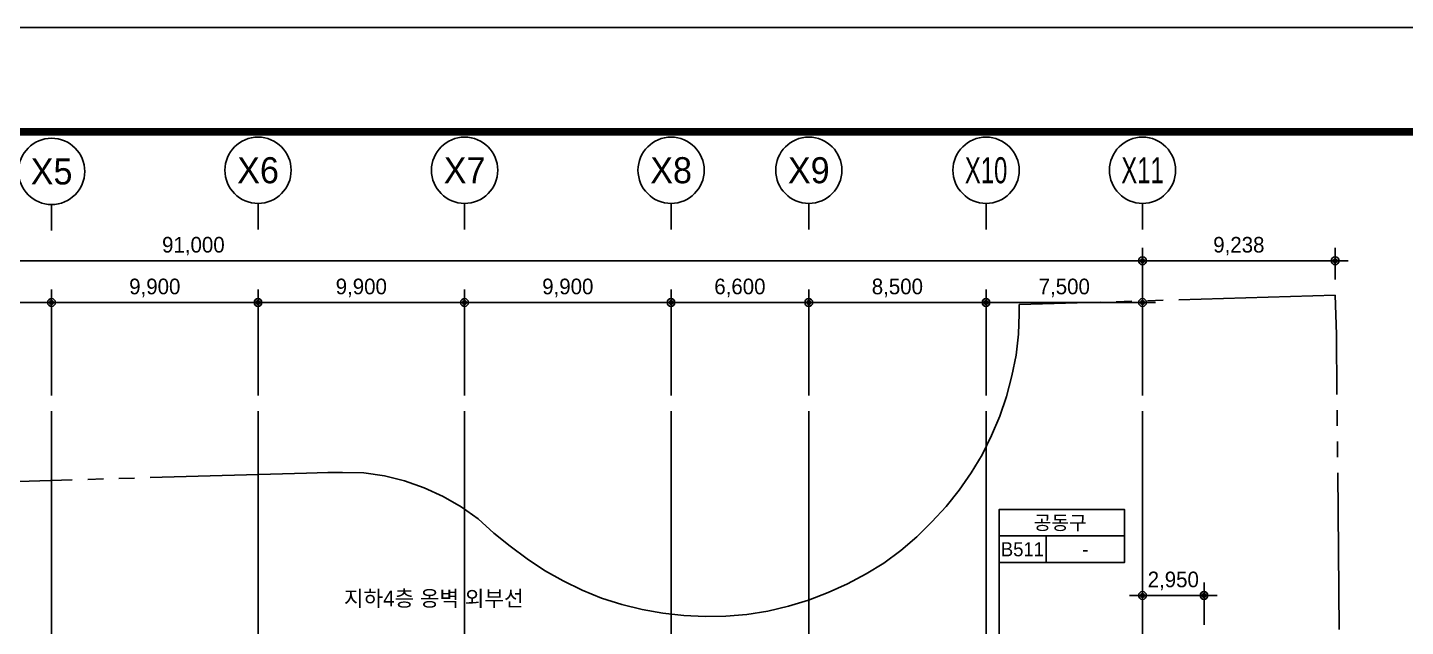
# Model space of a CAD drawing. Header units: metres. Extents: x 630750 to 860239, y 578133 to 726633.
# Drawn here: x 717054 to 783110, y 697936 to 726633 of the extents above; entities that cross this region are included whole.
import ezdxf
from ezdxf.enums import TextEntityAlignment as Align

# ---------------------------------------------------------------- set-up
doc = ezdxf.new("R2010")
doc.units = ezdxf.units.M
doc.header["$LTSCALE"] = 300
doc.linetypes.add('SITE$0$ACAD$0$DASHED', pattern=[19.05, 12.7, -6.35])
doc.linetypes.add('SITE$0$PROPERTY', pattern=[37.5, 25, -2.5, 2.5, -2.5, 2.5, -2.5])
doc.layers.get('Defpoints').update_dxf_attribs({"color": 8})
for name, color, linetype in [('001dmp-FORM', 7, 'Continuous'), ('A-CEN-1', 1, 'Continuous'), ('A-DIM', 7, 'Continuous'), ('A-GRID-DIMS', 14, 'Continuous'), ('A-ROM', 7, 'Continuous'), ('A-TXT-S', 3, 'Continuous'), ('DIM', 7, 'Continuous'), ('SITE$0$C-PROP', 72, 'SITE$0$ACAD$0$DASHED')]:
    doc.layers.add(name, color=color, linetype=linetype)
doc.styles.add('TEXT(돋음)', font='')
doc.styles.add('돋움', font='')
doc.styles.get('TEXT(돋음)').set_extended_font_data('Dotum')
doc.styles.get('돋움').set_extended_font_data('Dotum')
doc.dimstyles.new('DIM250', dxfattribs={"dimscale": 250, "dimtxt": 3, "dimasz": 1, "dimexe": 2, "dimexo": 3, "dimgap": 1, "dimtad": 1, "dimdec": 0, "dimzin": 0, "dimdsep": 46, "dimlunit": 6, "dimtxsty": 'TEXT(돋음)', "dimblk": 'Z_DOT', "dimcen": 2.5, "dimdle": 2, "dimclrd": 256, "dimclre": 256, "dimclrt": 3, "dimadec": 0, "dimazin": 0, "dimtfac": 1, "dimtdec": 0, "dimtix": 1, "dimtmove": 2, "dimatfit": 3, "dimldrblk": 'Z_DOT', "dimfxl": 1, "dimtolj": 1, "dimtzin": 0, "dimarcsym": 0})

# ---------------------------------------------------------------- blocks, each defined once
blk = doc.blocks.new('*U24')
blk.add_line((0, 5), (0, 0))
blk.add_circle((0, 11.35), 6.35)
at = {"color": 3, "style": '돋움'}
blk.add_attdef('NO', text='', height=5, dxfattribs=at).set_placement((0, 11.35), align=Align.MIDDLE_CENTER)
blk = doc.blocks.new('Z_DOT')
at = {"layer": 'DIM', "color": 7}
for p, q in [((-2.5, 0), (2.5, 0)), ((0, -2.5), (0, 2.5))]:
    blk.add_line(p, q, dxfattribs=at)
for radius in [0.75, 0.375]:
    blk.add_circle((0, 0), radius, dxfattribs=at)
blk = doc.blocks.new('*D83')
at = {"layer": 'A-DIM', "lineweight": -2, "transparency": 16777216}
for p, q in [((728104, 709009), (728104, 713959)), ((728354, 713459), (737754, 713459)), ((738004, 709009), (738004, 713959))]:
    blk.add_line(p, q, dxfattribs=at)
at = {"layer": 'Defpoints', "color": 0, "transparency": 16777216}
for p in [(738004, 713459), (728104, 708259), (738004, 708259)]:
    blk.add_point(p, dxfattribs=at)
at = {"layer": 'A-DIM', "lineweight": -2, "transparency": 16777216, "xscale": 250, "yscale": 250, "zscale": 250, "rotation": 180}
blk.add_blockref('Z_DOT', (728104, 713459), dxfattribs=at)
at = {"layer": 'A-DIM', "lineweight": -2, "transparency": 16777216, "xscale": 250, "yscale": 250, "zscale": 250}
blk.add_blockref('Z_DOT', (738004, 713459), dxfattribs=at)
at = {"layer": 'A-DIM', "color": 3, "transparency": 16777216, "insert": (733054, 714157), "char_height": 750, "attachment_point": 5, "style": 'TEXT(돋음)'}
blk.add_mtext('\\A1;9,900', dxfattribs=at)
blk = doc.blocks.new('*D84')
at = {"layer": 'A-DIM', "lineweight": -2, "transparency": 16777216}
for p, q in [((747904, 709009), (747904, 713959)), ((748154, 713459), (754254, 713459)), ((754504, 709009), (754504, 713959))]:
    blk.add_line(p, q, dxfattribs=at)
at = {"layer": 'Defpoints', "color": 0, "transparency": 16777216}
for p in [(754504, 713459), (747904, 708259), (754504, 708259)]:
    blk.add_point(p, dxfattribs=at)
at = {"layer": 'A-DIM', "lineweight": -2, "transparency": 16777216, "xscale": 250, "yscale": 250, "zscale": 250, "rotation": 180}
blk.add_blockref('Z_DOT', (747904, 713459), dxfattribs=at)
at = {"layer": 'A-DIM', "lineweight": -2, "transparency": 16777216, "xscale": 250, "yscale": 250, "zscale": 250}
blk.add_blockref('Z_DOT', (754504, 713459), dxfattribs=at)
at = {"layer": 'A-DIM', "color": 3, "transparency": 16777216, "insert": (751204, 714157), "char_height": 750, "attachment_point": 5, "style": 'TEXT(돋음)'}
blk.add_mtext('\\A1;6,600', dxfattribs=at)
blk = doc.blocks.new('*D34')
at = {"layer": 'A-DIM', "lineweight": -2, "transparency": 16777216}
for p, q in [((679504, 709009), (679504, 715959)), ((679754, 715459), (770254, 715459)), ((770504, 709009), (770504, 715959))]:
    blk.add_line(p, q, dxfattribs=at)
at = {"layer": 'Defpoints', "color": 0, "transparency": 16777216}
for p in [(770504, 715459), (679504, 708259), (770504, 708259)]:
    blk.add_point(p, dxfattribs=at)
at = {"layer": 'A-DIM', "lineweight": -2, "transparency": 16777216, "xscale": 250, "yscale": 250, "zscale": 250, "rotation": 180}
blk.add_blockref('Z_DOT', (679504, 715459), dxfattribs=at)
at = {"layer": 'A-DIM', "lineweight": -2, "transparency": 16777216, "xscale": 250, "yscale": 250, "zscale": 250}
blk.add_blockref('Z_DOT', (770504, 715459), dxfattribs=at)
at = {"layer": 'A-DIM', "color": 3, "transparency": 16777216, "insert": (725004, 716157), "char_height": 750, "attachment_point": 5, "style": 'TEXT(돋음)'}
blk.add_mtext('\\A1;91,000', dxfattribs=at)
blk = doc.blocks.new('*D39')
at = {"layer": 'A-DIM', "lineweight": -2, "transparency": 16777216}
for p, q in [((708304, 709009), (708304, 713959)), ((708554, 713459), (717954, 713459)), ((718204, 709009), (718204, 713959))]:
    blk.add_line(p, q, dxfattribs=at)
at = {"layer": 'Defpoints', "color": 0, "transparency": 16777216}
for p in [(718204, 713459), (708304, 708259), (718204, 708259)]:
    blk.add_point(p, dxfattribs=at)
at = {"layer": 'A-DIM', "lineweight": -2, "transparency": 16777216, "xscale": 250, "yscale": 250, "zscale": 250, "rotation": 180}
blk.add_blockref('Z_DOT', (708304, 713459), dxfattribs=at)
at = {"layer": 'A-DIM', "lineweight": -2, "transparency": 16777216, "xscale": 250, "yscale": 250, "zscale": 250}
blk.add_blockref('Z_DOT', (718204, 713459), dxfattribs=at)
at = {"layer": 'A-DIM', "color": 3, "transparency": 16777216, "insert": (713254, 714157), "char_height": 750, "attachment_point": 5, "style": 'TEXT(돋음)'}
blk.add_mtext('\\A1;9,900', dxfattribs=at)
blk = doc.blocks.new('*D40')
at = {"layer": 'A-DIM', "lineweight": -2, "transparency": 16777216}
for p, q in [((718204, 709009), (718204, 713959)), ((718454, 713459), (727854, 713459)), ((728104, 709009), (728104, 713959))]:
    blk.add_line(p, q, dxfattribs=at)
at = {"layer": 'Defpoints', "color": 0, "transparency": 16777216}
for p in [(728104, 713459), (718204, 708259), (728104, 708259)]:
    blk.add_point(p, dxfattribs=at)
at = {"layer": 'A-DIM', "lineweight": -2, "transparency": 16777216, "xscale": 250, "yscale": 250, "zscale": 250, "rotation": 180}
blk.add_blockref('Z_DOT', (718204, 713459), dxfattribs=at)
at = {"layer": 'A-DIM', "lineweight": -2, "transparency": 16777216, "xscale": 250, "yscale": 250, "zscale": 250}
blk.add_blockref('Z_DOT', (728104, 713459), dxfattribs=at)
at = {"layer": 'A-DIM', "color": 3, "transparency": 16777216, "insert": (723154, 714157), "char_height": 750, "attachment_point": 5, "style": 'TEXT(돋음)'}
blk.add_mtext('\\A1;9,900', dxfattribs=at)
blk = doc.blocks.new('*D41')
at = {"layer": 'A-DIM', "lineweight": -2, "transparency": 16777216}
for p, q in [((754504, 709009), (754504, 713959)), ((754754, 713459), (762754, 713459)), ((763004, 709009), (763004, 713959))]:
    blk.add_line(p, q, dxfattribs=at)
at = {"layer": 'Defpoints', "color": 0, "transparency": 16777216}
for p in [(763004, 713459), (754504, 708259), (763004, 708259)]:
    blk.add_point(p, dxfattribs=at)
at = {"layer": 'A-DIM', "lineweight": -2, "transparency": 16777216, "xscale": 250, "yscale": 250, "zscale": 250, "rotation": 180}
blk.add_blockref('Z_DOT', (754504, 713459), dxfattribs=at)
at = {"layer": 'A-DIM', "lineweight": -2, "transparency": 16777216, "xscale": 250, "yscale": 250, "zscale": 250}
blk.add_blockref('Z_DOT', (763004, 713459), dxfattribs=at)
at = {"layer": 'A-DIM', "color": 3, "transparency": 16777216, "insert": (758754, 714157), "char_height": 750, "attachment_point": 5, "style": 'TEXT(돋음)'}
blk.add_mtext('\\A1;8,500', dxfattribs=at)
blk = doc.blocks.new('*D42')
at = {"layer": 'A-DIM', "lineweight": -2, "transparency": 16777216}
for p, q in [((738004, 709009), (738004, 713959)), ((738254, 713459), (747654, 713459)), ((747904, 709009), (747904, 713959))]:
    blk.add_line(p, q, dxfattribs=at)
at = {"layer": 'Defpoints', "color": 0, "transparency": 16777216}
for p in [(747904, 713459), (738004, 708259), (747904, 708259)]:
    blk.add_point(p, dxfattribs=at)
at = {"layer": 'A-DIM', "lineweight": -2, "transparency": 16777216, "xscale": 250, "yscale": 250, "zscale": 250, "rotation": 180}
blk.add_blockref('Z_DOT', (738004, 713459), dxfattribs=at)
at = {"layer": 'A-DIM', "lineweight": -2, "transparency": 16777216, "xscale": 250, "yscale": 250, "zscale": 250}
blk.add_blockref('Z_DOT', (747904, 713459), dxfattribs=at)
at = {"layer": 'A-DIM', "color": 3, "transparency": 16777216, "insert": (742954, 714157), "char_height": 750, "attachment_point": 5, "style": 'TEXT(돋음)'}
blk.add_mtext('\\A1;9,900', dxfattribs=at)
blk = doc.blocks.new('*D43')
at = {"layer": 'A-DIM', "lineweight": -2, "transparency": 16777216}
for p, q in [((763004, 709009), (763004, 713959)), ((763254, 713459), (770254, 713459)), ((770504, 709009), (770504, 713959))]:
    blk.add_line(p, q, dxfattribs=at)
at = {"layer": 'Defpoints', "color": 0, "transparency": 16777216}
for p in [(770504, 713459), (763004, 708259), (770504, 708259)]:
    blk.add_point(p, dxfattribs=at)
at = {"layer": 'A-DIM', "lineweight": -2, "transparency": 16777216, "xscale": 250, "yscale": 250, "zscale": 250, "rotation": 180}
blk.add_blockref('Z_DOT', (763004, 713459), dxfattribs=at)
at = {"layer": 'A-DIM', "lineweight": -2, "transparency": 16777216, "xscale": 250, "yscale": 250, "zscale": 250}
blk.add_blockref('Z_DOT', (770504, 713459), dxfattribs=at)
at = {"layer": 'A-DIM', "color": 3, "transparency": 16777216, "insert": (766754, 714157), "char_height": 750, "attachment_point": 5, "style": 'TEXT(돋음)'}
blk.add_mtext('\\A1;7,500', dxfattribs=at)
blk = doc.blocks.new('*D60')
at = {"layer": 'A-DIM', "lineweight": -2, "transparency": 16777216}
for p, q in [((770504, 709009), (770504, 715959)), ((779492, 715459), (770754, 715459)), ((779742, 714558), (779742, 715959))]:
    blk.add_line(p, q, dxfattribs=at)
at = {"layer": 'Defpoints', "color": 0, "transparency": 16777216}
for p in [(770504, 715459), (779742, 713808), (770504, 708259)]:
    blk.add_point(p, dxfattribs=at)
at = {"layer": 'A-DIM', "lineweight": -2, "transparency": 16777216, "xscale": 250, "yscale": 250, "zscale": 250, "rotation": 180}
blk.add_blockref('Z_DOT', (770504, 715459), dxfattribs=at)
at = {"layer": 'A-DIM', "lineweight": -2, "transparency": 16777216, "xscale": 250, "yscale": 250, "zscale": 250}
blk.add_blockref('Z_DOT', (779742, 715459), dxfattribs=at)
at = {"layer": 'A-DIM', "color": 3, "transparency": 16777216, "insert": (775123, 716157), "char_height": 750, "attachment_point": 5, "style": 'TEXT(돋음)'}
blk.add_mtext('\\A1;9,238', dxfattribs=at)
blk = doc.blocks.new('*D25')
at = {"layer": 'A-DIM', "lineweight": -2, "transparency": 16777216}
for p, q in [((770504, 698010), (770504, 699919)), ((773455, 698010), (773455, 699919)), ((770254, 699419), (770004, 699419)), ((770504, 699419), (773455, 699419)), ((773705, 699419), (773955, 699419))]:
    blk.add_line(p, q, dxfattribs=at)
at = {"layer": 'Defpoints', "color": 0, "transparency": 16777216}
for p in [(773455, 699419), (770504, 697260), (773455, 697260)]:
    blk.add_point(p, dxfattribs=at)
at = {"layer": 'A-DIM', "lineweight": -2, "transparency": 16777216, "xscale": 250, "yscale": 250, "zscale": 250}
blk.add_blockref('Z_DOT', (770504, 699419), dxfattribs=at)
at = {"layer": 'A-DIM', "lineweight": -2, "transparency": 16777216, "xscale": 250, "yscale": 250, "zscale": 250, "rotation": 180}
blk.add_blockref('Z_DOT', (773455, 699419), dxfattribs=at)
at = {"layer": 'A-DIM', "color": 3, "transparency": 16777216, "insert": (771980, 700117), "char_height": 750, "attachment_point": 5, "style": 'TEXT(돋음)'}
blk.add_mtext('\\A1;2,950', dxfattribs=at)
blk = doc.blocks.new('sym-rom')
at = {"color": 0, "linetype": 'ByBlock'}
for p, q in [((0, 5.1), (24, 5.1)), ((9, 0), (9, 5.1))]:
    blk.add_line(p, q, dxfattribs=at)
blk.add_lwpolyline([(0, 0), (24, 0), (24, 10.2), (0, 10.2)], close=True, dxfattribs=at)
blk = doc.blocks.new('xref-sheet(건축)')
at = {"layer": '001dmp-FORM', "color": 30}
blk.add_lwpolyline([(8410, 5940), (0, 5940), (0, 0), (8410, 0)], close=True, dxfattribs=at)
at = {"layer": '001dmp-FORM', "const_width": 15}
blk.add_lwpolyline([(300, 200), (300, 5740), (8210, 5740), (8210, 200)], close=True, dxfattribs=at)

msp = doc.modelspace()

# ---------------------------------------------------------------- linework, layer by layer
at = {"layer": 'A-CEN-1', "linetype": 'Continuous'}
for p, q in [((718204.4, 708258.8), (718204.4, 640745.8)), ((728104.4, 708258.8), (728104.4, 640745.8)), ((738004.4, 708258.8), (738004.4, 617039.8)), ((747904.4, 708258.8), (747904.4, 599232.8)), ((754504.4, 708258.8), (754504.4, 621760.2)), ((763004.4, 708258.8), (763004.4, 599232.8)), ((770504.4, 708258.8), (770504.4, 599232.8))]:
    msp.add_line(p, q, dxfattribs=at)
at = {"layer": 'A-ROM', "color": 7}
msp.add_line((763635.7, 700996.1), (763635.7, 689040.4), dxfattribs=at)
at = {"layer": 'DIM'}
for points in [[(779801, 711927.7, 0, 250, 0), (780834.5, 711927.7, 0, 0, 0), (782908.2, 711927.7, 0, 0, 0), (782908.2, 711927.7, 0, 0, 0)], [(730296.7, 697262.5, 0, 250, 0), (730582.2, 697956, 0, 0, 0), (731158.8, 699310.1, 0, 0, 0), (731921.3, 699310.1, 0, 0, 0)]]:
    msp.add_lwpolyline(points, format="xyseb", dxfattribs=at)
at = {"layer": 'SITE$0$C-PROP', "color": 9, "linetype": 'SITE$0$PROPERTY'}
msp.add_lwpolyline([(780047, 686544.3), (779801, 711927.7), (779742.5, 713808.5), (764598.3, 713360.1), (764595.8, 712910.9), (764567.3, 711936), (764444.8, 710927.4), (764245.7, 709942.3), (763983.4, 708955.8), (763660.2, 708009), (763270, 707082.8), (762819.6, 706164.8), (762291.9, 705301.9), (761722.4, 704472.9), (761091.9, 703683.6), (760412.9, 702940.7), (759692, 702231.6), (758922.6, 701568.9), (758110.6, 700971.6), (757249.4, 700452.2), (756358.8, 699973.4), (755435.2, 699557), (754497.6, 699197.2), (753526.9, 698900), (752545.3, 698668.9), (751543.1, 698507), (750535.8, 698430.4), (749533.7, 698404.4), (748523.5, 698454.2), (747511.9, 698567.3), (746521, 698747.2), (745538.1, 698987.4), (744566.3, 699297.5), (743637.2, 699678.1), (742725.8, 700116), (741841.6, 700608.4), (741003, 701180.8), (740192.4, 701776), (739403.1, 702406.5), (738660.2, 703085.6), (737843.7, 703661.7), (736981.6, 704157.7), (736064.2, 704576.5), (735130, 704906.4), (734159.6, 705153.2), (733169.3, 705301.5), (732159.9, 705319.7), (731445.3, 705309.8), (730433.6, 705286.8), (674329.2, 703642.4)], dxfattribs=at)

# ---------------------------------------------------------------- block references
at = {"xscale": 24.99999135418329, "yscale": 24.99999133078381, "zscale": 24.99999133122849}
msp.add_blockref('xref-sheet(건축)', (630750, 578132.8), dxfattribs=at)
at = {"layer": 'A-GRID-DIMS', "xscale": 250, "yscale": 250, "zscale": 250}
for p, values in [((728104.4, 716958.8), {'NO': 'X6'}), ((738006.4, 716958.8), {'NO': 'X7'}), ((747906.4, 716958.8), {'NO': 'X8'}), ((754506.4, 716958.8), {'NO': 'X9'}), ((718206.4, 716901.6), {'NO': 'X5'})]:
    msp.add_blockref('*U24', p, dxfattribs=at).add_auto_attribs(values)
at = {"layer": 'A-GRID-DIMS'}
ref = msp.add_blockref('*U24', (763006.4, 716958.8), dxfattribs=dict(at, xscale=250, yscale=250, zscale=250))
ref.add_attrib('NO', 'X10', dxfattribs={"layer": '0', "color": 3, "height": 1250, "style": '돋움', "width": 0.7}).set_placement((763006.4, 719796.3), align=Align.MIDDLE_CENTER)
ref = msp.add_blockref('*U24', (770506.4, 716958.8), dxfattribs=dict(at, xscale=250, yscale=250, zscale=250))
ref.add_attrib('NO', 'X11', dxfattribs={"layer": '0', "color": 3, "height": 1250, "style": '돋움', "width": 0.7}).set_placement((770506.4, 719796.3), align=Align.MIDDLE_CENTER)
at = {"layer": 'A-ROM', "color": 7, "xscale": 250, "yscale": 250, "zscale": 250}
msp.add_blockref('sym-rom', (763635.7, 700996.1), dxfattribs=at)

# ---------------------------------------------------------------- texts
at = {"layer": 'A-ROM', "color": 3, "style": '돋움'}
for s, p in [('공동구', (766560.3, 702908.6)), ('B511', (764747.8, 701633.6)), ('-', (767760.7, 701633.6))]:
    msp.add_text(s, height=675, dxfattribs=at).set_placement(p, align=Align.MIDDLE_CENTER)
at = {"layer": 'A-TXT-S', "color": 3, "style": '돋움'}
msp.add_text('지하4층 옹벽 외부선', height=750, dxfattribs=at).set_placement((732218.2, 699281.1, 0), align=Align.MIDDLE_LEFT)

# ---------------------------------------------------------------- dimensions: what is measured, and where the dimension line sits
at = {"layer": 'A-DIM'}
for base, p1, p2, picture, middle in [((770504.4, 715458.8), (679504.4, 708258.8), (770504.4, 708258.8), '*D34', (725004.4, 716156.6)), ((718204.4, 713458.8), (708304.4, 708258.8), (718204.4, 708258.8), '*D39', (713254.4, 714156.6)), ((728104.4, 713458.8), (718204.4, 708258.8), (728104.4, 708258.8), '*D40', (723154.4, 714156.6)), ((738004.4, 713458.8), (728104.4, 708258.8), (738004.4, 708258.8), '*D83', (733054.4, 714156.6)), ((747904.4, 713458.8), (738004.4, 708258.8), (747904.4, 708258.8), '*D42', (742954.4, 714156.6)), ((754504.4, 713458.8), (747904.4, 708258.8), (754504.4, 708258.8), '*D84', (751204.4, 714156.6)), ((763004.4, 713458.8), (754504.4, 708258.8), (763004.4, 708258.8), '*D41', (758754.4, 714156.6)), ((770504.4, 713458.8), (763004.4, 708258.8), (770504.4, 708258.8), '*D43', (766754.4, 714156.6)), ((773454.6, 699419.2), (770504.4, 697260.2), (773454.6, 697260.2), '*D25', (771979.5, 700117))]:
    dim = msp.add_linear_dim(base=base, p1=p1, p2=p2, dimstyle='DIM250', dxfattribs=at)
    dim.commit()
    dim.dimension.update_dxf_attribs({"geometry": picture, "text_midpoint": middle})
dim = msp.add_linear_dim(base=(770504.4, 715458.8), p1=(779742.5, 713808.5), p2=(770504.4, 708258.8), angle=180, dimstyle='DIM250', dxfattribs=at)
dim.commit()
dim.dimension.update_dxf_attribs({"geometry": '*D60', "text_midpoint": (775123.4, 716156.6)})

doc.saveas('drawing.dxf')
